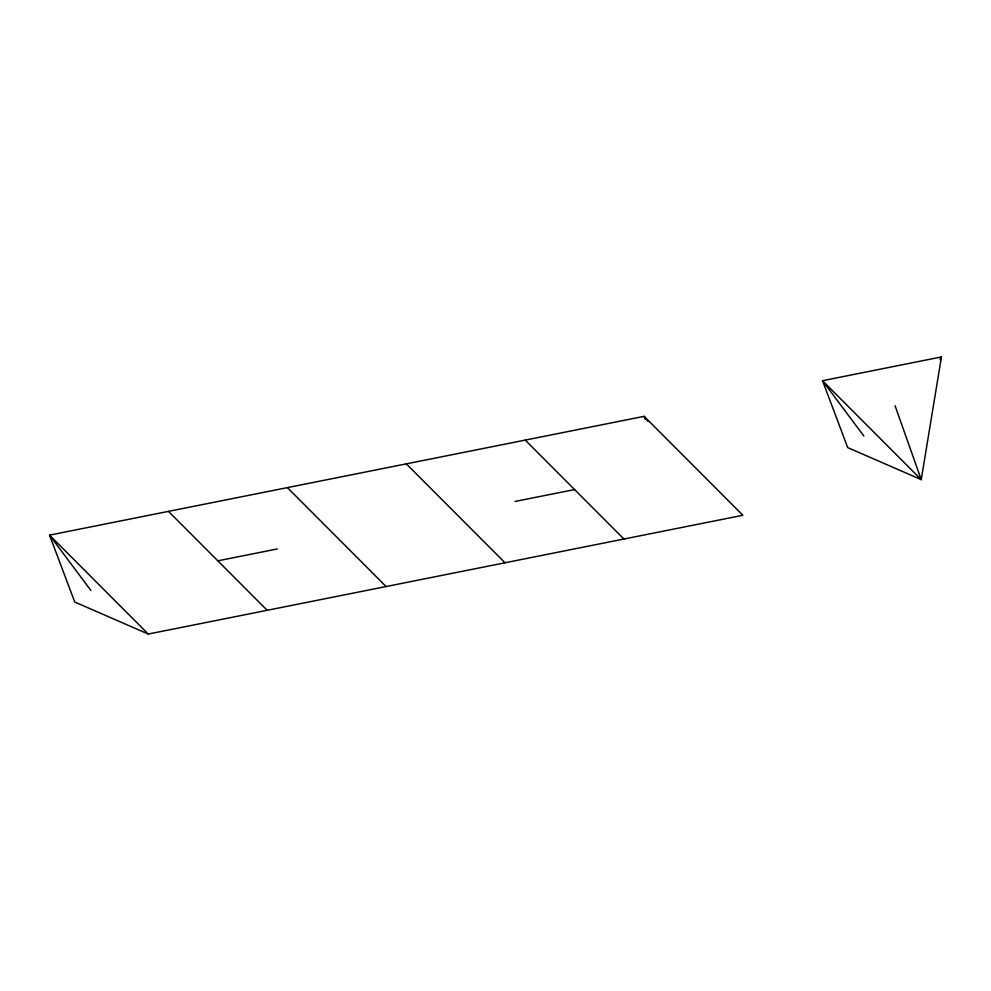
<?xml version="1.0" encoding="UTF-8"?>
<svg xmlns="http://www.w3.org/2000/svg" width="991" height="991" viewBox="0 0 991 991"><rect width="100%" height="100%" fill="white"/><g stroke="black" fill="none" stroke-linecap="round" stroke-linejoin="round"><path stroke-width="1.49" d="M941.45 356.946L921.234 479.632L847.714 447.598L822.53 380.705L941.45 356.946L940.013 359.634M217.822 560.832L277.282 548.952M515.122 501.434L574.582 489.566M148.254 634.054L742.854 515.27L644.15 416.344L49.55 535.128L74.734 602.02L148.254 634.054L49.55 535.128L90.85 590.401M525.23 440.103L623.934 539.017M406.31 463.862L505.014 562.777M287.39 487.609L386.094 586.536M168.47 511.368L267.174 610.295M863.83 435.978L822.53 380.705L921.234 479.632L895.071 405.765M647.817 421.249L644.15 416.344L645.228 419.193"/></g></svg>
